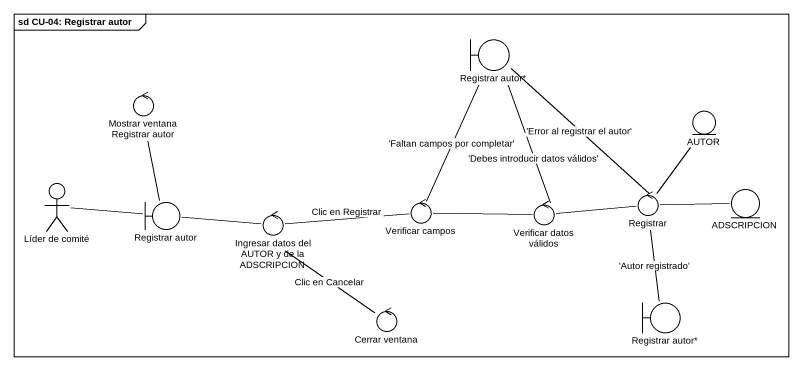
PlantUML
@startuml
mainframe sd CU-04: Registrar autor
boundary "Registrar autor*" as Registrar_autor
control "Mostrar ventana Registrar autor" as Mostrar_ventana_Registrar
entity AUTOR
actor "Líder de comité" as Líder_de_comité
boundary "Registrar autor" as Registrar_autor_2
control "Ingresar datos del AUTOR y de la ADSCRIPCION" as Ingresar_datos_del_AUTOR_y
control "Verificar campos" as Verificar_campos
control "Verificar datos válidos" as Verificar_datos_válidos
control Registrar
entity ADSCRIPCION
control "Cerrar ventana" as Cerrar_ventana
boundary "Registrar autor*" as Registrar_autor_3
Líder_de_comité -right- Registrar_autor_2
Registrar_autor_2 -up- Mostrar_ventana_Registrar
Registrar_autor_2 -right- Ingresar_datos_del_AUTOR_y
Ingresar_datos_del_AUTOR_y -right- Verificar_campos : Clic en Registrar
Ingresar_datos_del_AUTOR_y -- Cerrar_ventana : Clic en Cancelar
Verificar_campos -up- Registrar_autor : 'Faltan campos por completar'
Verificar_campos -right- Verificar_datos_válidos
Verificar_datos_válidos -up- Registrar_autor : 'Debes introducir datos válidos'
Verificar_datos_válidos -right- Registrar
Registrar -up- Registrar_autor : 'Error al registrar el autor'
Registrar -up- AUTOR
Registrar -right- ADSCRIPCION
Registrar -- Registrar_autor_3 : 'Autor registrado'
@enduml
